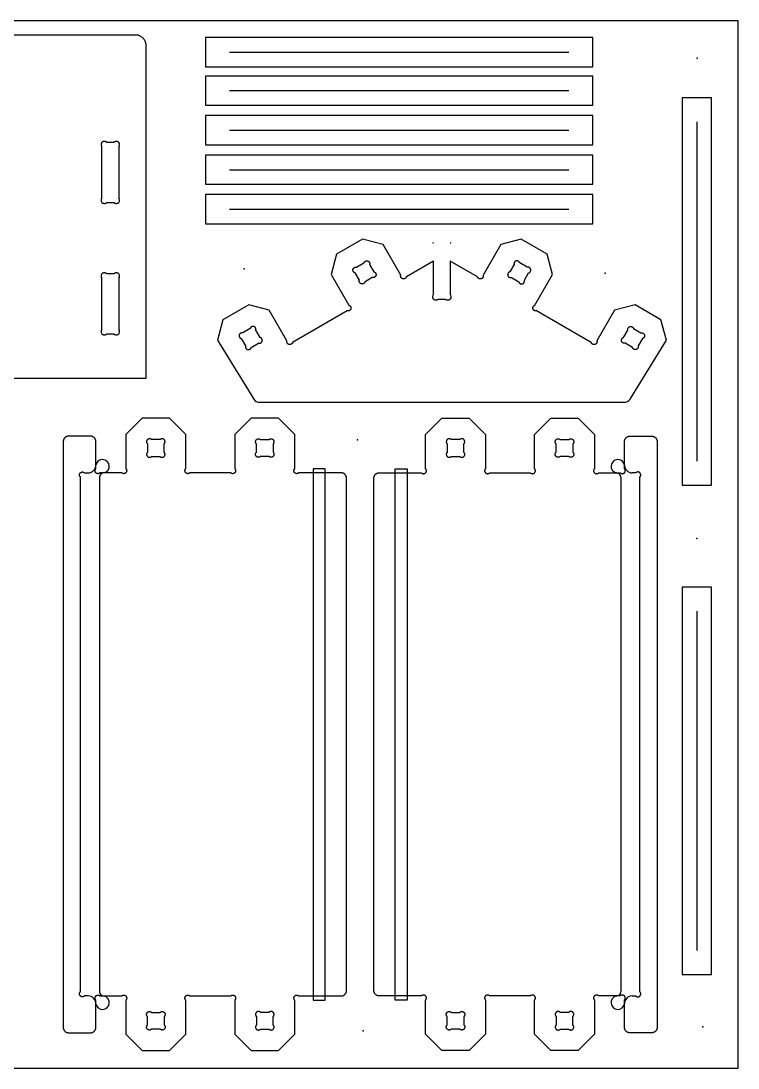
# Model space of a CAD drawing. Header units: millimetres. Extents: x 0 to 2500, y 0 to 1220.
# Drawn here: x 1664 to 2500, y 0 to 1220 of the extents above; entities that cross this region are included whole.
import ezdxf

# ---------------------------------------------------------------- set-up
doc = ezdxf.new("R2010")
doc.units = ezdxf.units.MM
doc.header["$MEASUREMENT"] = 0
for name, color, linetype, true_color in [('Board Fixings', 6, 'Continuous', 0xff00ff), ('Pockets 10mm', 5, 'Continuous', 0x0000ff), ('Pockets 5mm', 4, 'Continuous', 0x00ffff), ('Profile - inside', 30, 'Continuous', 0xff7f00), ('Profile - outside', 18, 'Continuous', 0x000000), ('Stock Perimeter', 1, 'Continuous', 0xff0007)]:
    doc.layers.add(name, color=color, linetype=linetype, true_color=true_color)

msp = doc.modelspace()

# ---------------------------------------------------------------- linework, layer by layer
at = {"layer": 'Board Fixings'}
for p in [(2452.3, 1176.5), (1924.5, 931.3), (2345.2, 926.3), (2056.4, 732.1), (2452, 617.1), (2063.1, 43.2), (2459, 47.9)]:
    msp.add_point(p, dxfattribs=at)
at = {"layer": 'Pockets 10mm'}
for p, q in [((1733.4, 88.8), (1733.4, 688.7)), ((1738.3, 693.5), (1742.5, 693.5)), ((1755.7, 688.5), (1755.7, 89)), ((2363.3, 688.5), (2363.3, 89)), ((2380.8, 693.5), (2376.6, 693.5)), ((2385.6, 88.8), (2385.6, 688.7)), ((1742.5, 84), (1738.3, 84)), ((2376.6, 84), (2380.8, 84))]:
    msp.add_line(p, q, dxfattribs=at)
for points in [[(2018.6, 698.3), (2004.8, 698.3), (2004.8, 79.2), (2018.6, 79.2), (2018.6, 698.3)], [(2100.5, 698.3), (2114.3, 698.3), (2114.3, 79.2), (2100.5, 79.2), (2100.5, 698.3)]]:
    msp.add_lwpolyline(points, dxfattribs=at)
for centre, radius, start, end in [((1759.3, 701.2), 7.86, 280.7441, 170.7673), ((2359.8, 701.2), 7.86, 9.2327, 259.2559), ((1742.5, 702.5), 9, 270.0677, 360), ((2376.6, 702.5), 9, 180, 269.9323), ((1760.7, 688.5), 5, 90, 180), ((2358.3, 688.5), 5, 0, 90), ((1760.7, 89), 5, 180, 270), ((2358.3, 89), 5, 270, 0), ((1742.5, 75), 9, 360, 89.9323), ((1759.3, 76.2), 7.86, 189.2326, 79.2558), ((2359.8, 76.2), 7.86, 100.7442, 350.7674), ((2376.6, 75), 9, 90.0677, 180)]:
    msp.add_arc(centre, radius, start, end, dxfattribs=at)
for points, weights, knots in [([(1733.4, 688.7), (1732.4, 689.7), (1732.4, 691.1), (1732.4, 694.5), (1735.9, 694.5), (1737.3, 694.5), (1738.3, 693.5)], [0.853553390593, 0.853553446071, 1, 0.707106781187, 1, 0.853553390593, 0.853553390593], [1917.8059293, 1917.8059293, 1917.8059293, 1917.9119581, 1917.9119581, 1918.1240156, 1918.1240156, 1918.2300443, 1918.2300443, 1918.2300443]), ([(2385.6, 688.7), (2386.6, 689.7), (2386.6, 691.1), (2386.6, 694.5), (2383.2, 694.5), (2381.8, 694.5), (2380.8, 693.5)], [0.853553390593, 0.853553446071, 1, 0.707106781187, 1, 0.853553390593, 0.853553390593], [1917.8059293, 1917.8059293, 1917.8059293, 1917.9119581, 1917.9119581, 1918.1240156, 1918.1240156, 1918.2300443, 1918.2300443, 1918.2300443]), ([(1738.3, 84), (1737.3, 83), (1735.9, 83), (1732.4, 83), (1732.4, 86.4), (1732.4, 87.8), (1733.4, 88.8)], [0.853553390593, 0.853553390593, 1, 0.707106781187, 1, 0.853553446071, 0.853553390593], [1317.5507014, 1317.5507014, 1317.5507014, 1317.6567302, 1317.6567302, 1317.8687877, 1317.8687877, 1317.9748164, 1317.9748164, 1317.9748164]), ([(2380.8, 84), (2381.8, 83), (2383.2, 83), (2386.6, 83), (2386.6, 86.4), (2386.6, 87.8), (2385.6, 88.8)], [0.853553390593, 0.853553390593, 1, 0.707106781187, 1, 0.853553446071, 0.853553390593], [1317.5507014, 1317.5507014, 1317.5507014, 1317.6567302, 1317.6567302, 1317.8687877, 1317.8687877, 1317.9748164, 1317.9748164, 1317.9748164])]:
    msp.add_rational_spline(points, weights, degree=2, knots=knots, dxfattribs=at)
at = {"layer": 'Pockets 5mm'}
for p, q in [((1907.3, 1183.7), (2302.7, 1183.7)), ((2302.7, 1138.7), (1907.3, 1138.7)), ((2452, 1102.4), (2452, 707)), ((1907.3, 1092.7), (2302.7, 1092.7)), ((1907.3, 1046.7), (2302.7, 1046.7)), ((1907.3, 1000.7), (2302.7, 1000.7)), ((2452, 532.4), (2452, 137))]:
    msp.add_line(p, q, dxfattribs=at)
at = {"layer": 'Profile - inside'}
for p, q in [((1764, 1078.8), (1772.7, 1078.8)), ((1758.6, 1013.6), (1758.6, 1073.4)), ((1778.1, 1073.4), (1778.2, 1013.6)), ((1772.7, 1008.1), (1764, 1008.1)), ((2055.4, 933.1), (2064, 938)), ((2070.6, 936.2), (2075.5, 927.7)), ((2238.9, 936.2), (2234, 927.7)), ((2254.1, 933.1), (2245.5, 938)), ((1758.6, 860.5), (1758.6, 920.3)), ((1764.1, 925.7), (1772.7, 925.7)), ((1778.2, 920.3), (1778.2, 860.5)), ((2058.6, 917.9), (2053.6, 926.4)), ((2073.7, 921), (2065.2, 916.1)), ((2235.8, 921), (2244.3, 916.1)), ((2250.9, 917.9), (2255.9, 926.4)), ((1772.7, 855), (1764.1, 855)), ((1931.3, 861.5), (1922.8, 856.6)), ((1942.9, 851.2), (1937.9, 859.7)), ((2366.6, 851.2), (2371.6, 859.7)), ((2378.2, 861.5), (2386.7, 856.6)), ((1921, 849.9), (1925.9, 841.4)), ((1932.6, 839.6), (1941.1, 844.6)), ((2377, 839.6), (2368.4, 844.6)), ((2388.5, 849.9), (2383.6, 841.4)), ((1826.3, 732.2), (1816.4, 732.2)), ((1943.4, 732.2), (1953.3, 732.2)), ((2175.6, 732.2), (2165.8, 732.2)), ((2292.8, 732.2), (2302.6, 732.2)), ((1811.6, 727.3), (1811.6, 717.5)), ((1831.1, 717.5), (1831.1, 727.3)), ((1938.6, 717.5), (1938.6, 727.3)), ((1958.1, 727.3), (1958.1, 717.5)), ((2160.9, 727.3), (2160.9, 717.5)), ((2180.5, 717.5), (2180.5, 727.3)), ((2287.9, 717.5), (2287.9, 727.3)), ((2307.5, 727.3), (2307.5, 717.5)), ((1816.4, 712.6), (1826.3, 712.6)), ((1953.3, 712.6), (1943.4, 712.6)), ((2165.8, 712.6), (2175.6, 712.6)), ((2302.6, 712.6), (2292.8, 712.6)), ((1816.5, 64.9), (1826.3, 64.9)), ((1953.3, 64.9), (1943.5, 64.9)), ((2165.8, 64.9), (2175.6, 64.9)), ((2302.6, 64.9), (2292.8, 64.9)), ((1811.6, 50.2), (1811.6, 60)), ((1831.2, 60), (1831.2, 50.2)), ((1938.6, 60), (1938.6, 50.2)), ((1958.2, 50.2), (1958.2, 60)), ((2160.9, 50.2), (2160.9, 60)), ((2180.5, 60), (2180.5, 50.2)), ((2287.9, 60), (2287.9, 50.2)), ((2307.5, 50.2), (2307.5, 60)), ((1826.3, 45.3), (1816.5, 45.3)), ((1943.5, 45.3), (1953.3, 45.3)), ((2175.6, 45.3), (2165.8, 45.3)), ((2292.8, 45.3), (2302.6, 45.3))]:
    msp.add_line(p, q, dxfattribs=at)
for centre, start, end in [((1761.4, 1076), 120.0116, 210.0116), ((1775.3, 1076), 330.0116, 60.0116), ((1761.4, 1011), 149.9884, 239.9884), ((1775.3, 1011), 299.9884, 29.9884), ((1761.5, 922.9), 120.0116, 210.0116), ((1775.3, 922.9), 330.0116, 60.0116), ((1761.5, 857.9), 149.9884, 239.9884), ((1775.3, 857.9), 299.9884, 29.9884)]:
    msp.add_arc(centre, 3.93, start, end, dxfattribs=at)
for points, weights in [([(1758.6, 1073.4), (1758.3, 1073.6), (1758, 1074)], [0.914835758084, 0.948287721352, 0.999999975342]), ([(1759.5, 1079.4), (1762.1, 1080.9), (1764, 1078.8)], [1, 0.758828577341, 0.914823434892]), ([(1772.7, 1078.8), (1774.6, 1080.9), (1777.3, 1079.4)], [0.914643184187, 0.758968052852, 0.999999884996]), ([(1778.7, 1074), (1778.4, 1073.6), (1778.1, 1073.4)], [0.999999975342, 0.948287721352, 0.914835758084]), ([(1758, 1012.9), (1758.3, 1013.4), (1758.6, 1013.6)], [0.999999975342, 0.948287721352, 0.914835758084]), ([(1778.2, 1013.6), (1778.4, 1013.4), (1778.7, 1012.9)], [0.91530396987, 0.948648929086, 0.999999975342]), ([(1764, 1008.1), (1762.1, 1006.1), (1759.5, 1007.6)], [0.914823434892, 0.758828577341, 1]), ([(1777.3, 1007.6), (1774.6, 1006.1), (1772.7, 1008.1)], [0.999999884996, 0.758968052851, 0.914643184188]), ([(2145, 960.9), (2144.7, 961.1), (2144.4, 961.5)], [0.914835758084, 0.948287721352, 0.999999975342]), ([(2165.1, 961.5), (2164.8, 961.1), (2164.5, 960.9)], [0.999999975342, 0.948287721352, 0.914835758084]), ([(1758.6, 920.3), (1758.3, 920.5), (1758.1, 920.9)], [0.914835758084, 0.948287721352, 0.999999975342]), ([(1759.5, 926.3), (1762.1, 927.8), (1764.1, 925.7)], [1, 0.758828577341, 0.914823434892]), ([(1772.7, 925.7), (1774.7, 927.8), (1777.3, 926.3)], [0.914643184187, 0.758968052852, 0.999999884996]), ([(1778.7, 920.9), (1778.5, 920.5), (1778.2, 920.3)], [0.999999975342, 0.948287721352, 0.914835758084]), ([(1758.1, 859.8), (1758.3, 860.3), (1758.6, 860.5)], [0.999999975342, 0.948287721352, 0.914835758084]), ([(1764.1, 855), (1762.1, 853), (1759.5, 854.5)], [0.914823434892, 0.758828577341, 1]), ([(1777.3, 854.5), (1774.7, 853), (1772.7, 855)], [0.999999884996, 0.758968052851, 0.914643184188]), ([(1778.2, 860.5), (1778.5, 860.3), (1778.7, 859.8)], [0.91530396987, 0.948648929086, 0.999999975342])]:
    msp.add_rational_spline(points, weights, degree=2, dxfattribs=at)
for points, weights, knots in [([(2064, 938), (2064.3, 939.4), (2065.6, 940.1), (2068.5, 941.8), (2070.2, 938.8), (2071, 937.6), (2070.6, 936.2)], [0.853553390595, 0.853553926963, 1, 0.707106781187, 1, 0.85355347005, 0.853553390593], [1.3913589, 1.3913589, 1.3913589, 1.4973874, 1.4973874, 1.7094451, 1.7094451, 1.8154739, 1.8154739, 1.8154739]), ([(2245.5, 938), (2245.2, 939.4), (2243.9, 940.1), (2241, 941.8), (2239.3, 938.8), (2238.6, 937.6), (2238.9, 936.2)], [0.853553390595, 0.853553926963, 1, 0.707106781187, 1, 0.85355347005, 0.853553390593], [1.3913589, 1.3913589, 1.3913589, 1.4973874, 1.4973874, 1.7094451, 1.7094451, 1.8154739, 1.8154739, 1.8154739]), ([(2053.6, 926.4), (2052.3, 926.8), (2051.6, 928), (2049.8, 931), (2052.8, 932.7), (2054, 933.4), (2055.4, 933.1)], [0.853553390593, 0.853553425509, 1, 0.707106781187, 1, 0.853553926963, 0.853553390595], [3.8281917, 3.8281917, 3.8281917, 3.9342205, 3.9342205, 4.1462782, 4.1462782, 4.2523067, 4.2523067, 4.2523067]), ([(2075.5, 927.7), (2076.9, 927.3), (2077.6, 926.1), (2079.3, 923.1), (2076.3, 921.4), (2075.1, 920.7), (2073.7, 921)], [0.853553390594, 0.8535535956, 1, 0.707106781187, 1, 0.853553926963, 0.853553390595], [2.2036365, 2.2036365, 2.2036365, 2.3096652, 2.3096652, 2.521723, 2.521723, 2.6277515, 2.6277515, 2.6277515]), ([(2234, 927.7), (2232.6, 927.3), (2231.9, 926.1), (2230.2, 923.1), (2233.2, 921.4), (2234.4, 920.7), (2235.8, 921)], [0.853553390594, 0.8535535956, 1, 0.707106781187, 1, 0.853553926963, 0.853553390595], [2.2036365, 2.2036365, 2.2036365, 2.3096652, 2.3096652, 2.521723, 2.521723, 2.6277515, 2.6277515, 2.6277515]), ([(2255.9, 926.4), (2257.2, 926.8), (2258, 928), (2259.7, 931), (2256.7, 932.7), (2255.5, 933.4), (2254.1, 933.1)], [0.853553390593, 0.853553425509, 1, 0.707106781187, 1, 0.853553926963, 0.853553390595], [3.8281917, 3.8281917, 3.8281917, 3.9342205, 3.9342205, 4.1462782, 4.1462782, 4.2523067, 4.2523067, 4.2523067]), ([(2065.2, 916.1), (2064.8, 914.7), (2063.6, 914), (2060.6, 912.3), (2058.9, 915.3), (2058.2, 916.5), (2058.6, 917.9)], [0.853553390595, 0.853553926963, 1, 0.707106781187, 1, 0.853553425509, 0.853553390593], [3.0159141, 3.0159141, 3.0159141, 3.1219426, 3.1219426, 3.3340003, 3.3340003, 3.4400291, 3.4400291, 3.4400291]), ([(2244.3, 916.1), (2244.7, 914.7), (2245.9, 914), (2248.9, 912.3), (2250.6, 915.3), (2251.3, 916.5), (2250.9, 917.9)], [0.853553390595, 0.853553926963, 1, 0.707106781187, 1, 0.853553425509, 0.853553390593], [3.0159141, 3.0159141, 3.0159141, 3.1219426, 3.1219426, 3.3340003, 3.3340003, 3.4400291, 3.4400291, 3.4400291]), ([(1922.8, 856.6), (1921.4, 856.9), (1920.2, 856.2), (1917.2, 854.5), (1918.9, 851.5), (1919.6, 850.3), (1921, 849.9)], [0.853553390595, 0.853553926963, 1, 0.707106781187, 1, 0.85355347005, 0.853553390593], [1.3913589, 1.3913589, 1.3913589, 1.4973874, 1.4973874, 1.7094451, 1.7094451, 1.8154739, 1.8154739, 1.8154739]), ([(1937.9, 859.7), (1938.3, 861.1), (1937.6, 862.3), (1935.9, 865.3), (1932.9, 863.6), (1931.7, 862.9), (1931.3, 861.5)], [0.853553390593, 0.853553425509, 1, 0.707106781187, 1, 0.853553926963, 0.853553390595], [3.8281917, 3.8281917, 3.8281917, 3.9342205, 3.9342205, 4.1462782, 4.1462782, 4.2523067, 4.2523067, 4.2523067]), ([(2371.6, 859.7), (2371.2, 861.1), (2371.9, 862.3), (2373.6, 865.3), (2376.6, 863.6), (2377.8, 862.9), (2378.2, 861.5)], [0.853553390593, 0.853553425509, 1, 0.707106781187, 1, 0.853553926963, 0.853553390595], [3.8281917, 3.8281917, 3.8281917, 3.9342205, 3.9342205, 4.1462782, 4.1462782, 4.2523067, 4.2523067, 4.2523067]), ([(2386.7, 856.6), (2388.1, 856.9), (2389.3, 856.2), (2392.3, 854.5), (2390.6, 851.5), (2389.9, 850.3), (2388.5, 849.9)], [0.853553390595, 0.853553926963, 1, 0.707106781187, 1, 0.85355347005, 0.853553390593], [1.3913589, 1.3913589, 1.3913589, 1.4973874, 1.4973874, 1.7094451, 1.7094451, 1.8154739, 1.8154739, 1.8154739]), ([(1941.1, 844.6), (1942.5, 844.2), (1943.7, 844.9), (1946.7, 846.6), (1944.9, 849.6), (1944.2, 850.8), (1942.9, 851.2)], [0.853553390595, 0.853553926963, 1, 0.707106781187, 1, 0.853553425509, 0.853553390593], [3.0159141, 3.0159141, 3.0159141, 3.1219426, 3.1219426, 3.3340003, 3.3340003, 3.4400291, 3.4400291, 3.4400291]), ([(2368.4, 844.6), (2367, 844.2), (2365.8, 844.9), (2362.8, 846.6), (2364.6, 849.6), (2365.3, 850.8), (2366.6, 851.2)], [0.853553390595, 0.853553926963, 1, 0.707106781187, 1, 0.853553425509, 0.853553390593], [3.0159141, 3.0159141, 3.0159141, 3.1219426, 3.1219426, 3.3340003, 3.3340003, 3.4400291, 3.4400291, 3.4400291]), ([(1925.9, 841.4), (1925.6, 840), (1926.3, 838.8), (1928, 835.8), (1931, 837.5), (1932.2, 838.3), (1932.6, 839.6)], [0.853553390594, 0.8535535956, 1, 0.707106781187, 1, 0.853553926963, 0.853553390595], [2.2036365, 2.2036365, 2.2036365, 2.3096652, 2.3096652, 2.521723, 2.521723, 2.6277515, 2.6277515, 2.6277515]), ([(2383.6, 841.4), (2383.9, 840), (2383.2, 838.8), (2381.5, 835.8), (2378.6, 837.5), (2377.3, 838.3), (2377, 839.6)], [0.853553390594, 0.8535535956, 1, 0.707106781187, 1, 0.853553926963, 0.853553390595], [2.2036365, 2.2036365, 2.2036365, 2.3096652, 2.3096652, 2.521723, 2.521723, 2.6277515, 2.6277515, 2.6277515]), ([(1816.4, 732.2), (1815.4, 733.2), (1814, 733.2), (1810.6, 733.2), (1810.6, 729.7), (1810.6, 728.3), (1811.6, 727.3)], [0.853553390595, 0.853553926963, 1, 0.707106781187, 1, 0.85355347005, 0.853553390593], [1.3913589, 1.3913589, 1.3913589, 1.4973874, 1.4973874, 1.7094451, 1.7094451, 1.8154739, 1.8154739, 1.8154739]), ([(1831.1, 727.3), (1832.1, 728.3), (1832.1, 729.7), (1832.1, 733.2), (1828.7, 733.2), (1827.3, 733.2), (1826.3, 732.2)], [0.853553390593, 0.853553425509, 1, 0.707106781187, 1, 0.853553926963, 0.853553390595], [3.8281917, 3.8281917, 3.8281917, 3.9342205, 3.9342205, 4.1462782, 4.1462782, 4.2523067, 4.2523067, 4.2523067]), ([(1938.6, 727.3), (1937.6, 728.3), (1937.6, 729.7), (1937.6, 733.2), (1941, 733.2), (1942.4, 733.2), (1943.4, 732.2)], [0.853553390593, 0.853553425509, 1, 0.707106781187, 1, 0.853553926963, 0.853553390595], [3.8281917, 3.8281917, 3.8281917, 3.9342205, 3.9342205, 4.1462782, 4.1462782, 4.2523067, 4.2523067, 4.2523067]), ([(1953.3, 732.2), (1954.3, 733.2), (1955.7, 733.2), (1959.1, 733.2), (1959.1, 729.7), (1959.1, 728.3), (1958.1, 727.3)], [0.853553390595, 0.853553926963, 1, 0.707106781187, 1, 0.85355347005, 0.853553390593], [1.3913589, 1.3913589, 1.3913589, 1.4973874, 1.4973874, 1.7094451, 1.7094451, 1.8154739, 1.8154739, 1.8154739]), ([(2165.8, 732.2), (2164.8, 733.2), (2163.4, 733.2), (2159.9, 733.2), (2159.9, 729.7), (2159.9, 728.3), (2160.9, 727.3)], [0.853553390595, 0.853553926963, 1, 0.707106781187, 1, 0.85355347005, 0.853553390593], [1.3913589, 1.3913589, 1.3913589, 1.4973874, 1.4973874, 1.7094451, 1.7094451, 1.8154739, 1.8154739, 1.8154739]), ([(2180.5, 727.3), (2181.5, 728.3), (2181.5, 729.7), (2181.5, 733.2), (2178.1, 733.2), (2176.7, 733.2), (2175.6, 732.2)], [0.853553390593, 0.853553425509, 1, 0.707106781187, 1, 0.853553926963, 0.853553390595], [3.8281917, 3.8281917, 3.8281917, 3.9342205, 3.9342205, 4.1462782, 4.1462782, 4.2523067, 4.2523067, 4.2523067]), ([(2287.9, 727.3), (2286.9, 728.3), (2286.9, 729.7), (2286.9, 733.2), (2290.4, 733.2), (2291.8, 733.2), (2292.8, 732.2)], [0.853553390593, 0.853553425509, 1, 0.707106781187, 1, 0.853553926963, 0.853553390595], [3.8281917, 3.8281917, 3.8281917, 3.9342205, 3.9342205, 4.1462782, 4.1462782, 4.2523067, 4.2523067, 4.2523067]), ([(2302.6, 732.2), (2303.7, 733.2), (2305.1, 733.2), (2308.5, 733.2), (2308.5, 729.7), (2308.5, 728.3), (2307.5, 727.3)], [0.853553390595, 0.853553926963, 1, 0.707106781187, 1, 0.85355347005, 0.853553390593], [1.3913589, 1.3913589, 1.3913589, 1.4973874, 1.4973874, 1.7094451, 1.7094451, 1.8154739, 1.8154739, 1.8154739]), ([(1811.6, 717.5), (1810.6, 716.4), (1810.6, 715), (1810.6, 711.6), (1814, 711.6), (1815.4, 711.6), (1816.4, 712.6)], [0.853553390594, 0.8535535956, 1, 0.707106781187, 1, 0.853553926963, 0.853553390595], [2.2036365, 2.2036365, 2.2036365, 2.3096652, 2.3096652, 2.521723, 2.521723, 2.6277515, 2.6277515, 2.6277515]), ([(1826.3, 712.6), (1827.3, 711.6), (1828.7, 711.6), (1832.1, 711.6), (1832.1, 715), (1832.1, 716.4), (1831.1, 717.5)], [0.853553390595, 0.853553926963, 1, 0.707106781187, 1, 0.853553425509, 0.853553390593], [3.0159141, 3.0159141, 3.0159141, 3.1219426, 3.1219426, 3.3340003, 3.3340003, 3.4400291, 3.4400291, 3.4400291]), ([(1943.4, 712.6), (1942.4, 711.6), (1941, 711.6), (1937.6, 711.6), (1937.6, 715), (1937.6, 716.4), (1938.6, 717.5)], [0.853553390595, 0.853553926963, 1, 0.707106781187, 1, 0.853553425509, 0.853553390593], [3.0159141, 3.0159141, 3.0159141, 3.1219426, 3.1219426, 3.3340003, 3.3340003, 3.4400291, 3.4400291, 3.4400291]), ([(1958.1, 717.5), (1959.1, 716.4), (1959.1, 715), (1959.1, 711.6), (1955.7, 711.6), (1954.3, 711.6), (1953.3, 712.6)], [0.853553390594, 0.8535535956, 1, 0.707106781187, 1, 0.853553926963, 0.853553390595], [2.2036365, 2.2036365, 2.2036365, 2.3096652, 2.3096652, 2.521723, 2.521723, 2.6277515, 2.6277515, 2.6277515]), ([(2160.9, 717.5), (2159.9, 716.4), (2159.9, 715), (2159.9, 711.6), (2163.4, 711.6), (2164.8, 711.6), (2165.8, 712.6)], [0.853553390594, 0.8535535956, 1, 0.707106781187, 1, 0.853553926963, 0.853553390595], [2.2036365, 2.2036365, 2.2036365, 2.3096652, 2.3096652, 2.521723, 2.521723, 2.6277515, 2.6277515, 2.6277515]), ([(2175.6, 712.6), (2176.7, 711.6), (2178.1, 711.6), (2181.5, 711.6), (2181.5, 715), (2181.5, 716.4), (2180.5, 717.5)], [0.853553390595, 0.853553926963, 1, 0.707106781187, 1, 0.853553425509, 0.853553390593], [3.0159141, 3.0159141, 3.0159141, 3.1219426, 3.1219426, 3.3340003, 3.3340003, 3.4400291, 3.4400291, 3.4400291]), ([(2292.8, 712.6), (2291.8, 711.6), (2290.4, 711.6), (2286.9, 711.6), (2286.9, 715), (2286.9, 716.4), (2287.9, 717.5)], [0.853553390595, 0.853553926963, 1, 0.707106781187, 1, 0.853553425509, 0.853553390593], [3.0159141, 3.0159141, 3.0159141, 3.1219426, 3.1219426, 3.3340003, 3.3340003, 3.4400291, 3.4400291, 3.4400291]), ([(2307.5, 717.5), (2308.5, 716.4), (2308.5, 715), (2308.5, 711.6), (2305.1, 711.6), (2303.7, 711.6), (2302.6, 712.6)], [0.853553390594, 0.8535535956, 1, 0.707106781187, 1, 0.853553926963, 0.853553390595], [2.2036365, 2.2036365, 2.2036365, 2.3096652, 2.3096652, 2.521723, 2.521723, 2.6277515, 2.6277515, 2.6277515]), ([(1811.6, 60), (1810.6, 61), (1810.6, 62.5), (1810.6, 65.9), (1814, 65.9), (1815.5, 65.9), (1816.5, 64.9)], [0.853553390594, 0.8535535956, 1, 0.707106781187, 1, 0.853553926963, 0.853553390595], [2.2036365, 2.2036365, 2.2036365, 2.3096652, 2.3096652, 2.521723, 2.521723, 2.6277515, 2.6277515, 2.6277515]), ([(1826.3, 64.9), (1827.3, 65.9), (1828.7, 65.9), (1832.2, 65.9), (1832.2, 62.5), (1832.2, 61), (1831.2, 60)], [0.853553390595, 0.853553926963, 1, 0.707106781187, 1, 0.853553425509, 0.853553390593], [3.0159141, 3.0159141, 3.0159141, 3.1219426, 3.1219426, 3.3340003, 3.3340003, 3.4400291, 3.4400291, 3.4400291]), ([(1943.5, 64.9), (1942.5, 65.9), (1941, 65.9), (1937.6, 65.9), (1937.6, 62.5), (1937.6, 61), (1938.6, 60)], [0.853553390595, 0.853553926963, 1, 0.707106781187, 1, 0.853553425509, 0.853553390593], [3.0159141, 3.0159141, 3.0159141, 3.1219426, 3.1219426, 3.3340003, 3.3340003, 3.4400291, 3.4400291, 3.4400291]), ([(1958.2, 60), (1959.2, 61), (1959.2, 62.5), (1959.2, 65.9), (1955.7, 65.9), (1954.3, 65.9), (1953.3, 64.9)], [0.853553390594, 0.8535535956, 1, 0.707106781187, 1, 0.853553926963, 0.853553390595], [2.2036365, 2.2036365, 2.2036365, 2.3096652, 2.3096652, 2.521723, 2.521723, 2.6277515, 2.6277515, 2.6277515]), ([(2160.9, 60), (2159.9, 61), (2159.9, 62.5), (2159.9, 65.9), (2163.3, 65.9), (2164.8, 65.9), (2165.8, 64.9)], [0.853553390594, 0.8535535956, 1, 0.707106781187, 1, 0.853553926963, 0.853553390595], [2.2036365, 2.2036365, 2.2036365, 2.3096652, 2.3096652, 2.521723, 2.521723, 2.6277515, 2.6277515, 2.6277515]), ([(2175.6, 64.9), (2176.6, 65.9), (2178, 65.9), (2181.5, 65.9), (2181.5, 62.5), (2181.5, 61), (2180.5, 60)], [0.853553390595, 0.853553926963, 1, 0.707106781187, 1, 0.853553425509, 0.853553390593], [3.0159141, 3.0159141, 3.0159141, 3.1219426, 3.1219426, 3.3340003, 3.3340003, 3.4400291, 3.4400291, 3.4400291]), ([(2292.8, 64.9), (2291.8, 65.9), (2290.3, 65.9), (2286.9, 65.9), (2286.9, 62.5), (2286.9, 61), (2287.9, 60)], [0.853553390595, 0.853553926963, 1, 0.707106781187, 1, 0.853553425509, 0.853553390593], [3.0159141, 3.0159141, 3.0159141, 3.1219426, 3.1219426, 3.3340003, 3.3340003, 3.4400291, 3.4400291, 3.4400291]), ([(2307.5, 60), (2308.5, 61), (2308.5, 62.5), (2308.5, 65.9), (2305, 65.9), (2303.6, 65.9), (2302.6, 64.9)], [0.853553390594, 0.8535535956, 1, 0.707106781187, 1, 0.853553926963, 0.853553390595], [2.2036365, 2.2036365, 2.2036365, 2.3096652, 2.3096652, 2.521723, 2.521723, 2.6277515, 2.6277515, 2.6277515]), ([(1816.5, 45.3), (1815.5, 44.3), (1814, 44.3), (1810.6, 44.3), (1810.6, 47.7), (1810.6, 49.2), (1811.6, 50.2)], [0.853553390595, 0.853553926963, 1, 0.707106781187, 1, 0.85355347005, 0.853553390593], [1.3913589, 1.3913589, 1.3913589, 1.4973874, 1.4973874, 1.7094451, 1.7094451, 1.8154739, 1.8154739, 1.8154739]), ([(1831.2, 50.2), (1832.2, 49.2), (1832.2, 47.7), (1832.2, 44.3), (1828.7, 44.3), (1827.3, 44.3), (1826.3, 45.3)], [0.853553390593, 0.853553425509, 1, 0.707106781187, 1, 0.853553926963, 0.853553390595], [3.8281917, 3.8281917, 3.8281917, 3.9342205, 3.9342205, 4.1462782, 4.1462782, 4.2523067, 4.2523067, 4.2523067]), ([(1938.6, 50.2), (1937.6, 49.2), (1937.6, 47.8), (1937.6, 44.3), (1941, 44.3), (1942.5, 44.3), (1943.5, 45.3)], [0.853553390593, 0.853553425509, 1, 0.707106781187, 1, 0.853553926963, 0.853553390595], [3.8281917, 3.8281917, 3.8281917, 3.9342205, 3.9342205, 4.1462782, 4.1462782, 4.2523067, 4.2523067, 4.2523067]), ([(1953.3, 45.3), (1954.3, 44.3), (1955.7, 44.3), (1959.2, 44.3), (1959.2, 47.8), (1959.2, 49.2), (1958.2, 50.2)], [0.853553390595, 0.853553926963, 1, 0.707106781187, 1, 0.85355347005, 0.853553390593], [1.3913589, 1.3913589, 1.3913589, 1.4973874, 1.4973874, 1.7094451, 1.7094451, 1.8154739, 1.8154739, 1.8154739]), ([(2165.8, 45.3), (2164.8, 44.3), (2163.3, 44.3), (2159.9, 44.3), (2159.9, 47.8), (2159.9, 49.2), (2160.9, 50.2)], [0.853553390595, 0.853553926963, 1, 0.707106781187, 1, 0.85355347005, 0.853553390593], [1.3913589, 1.3913589, 1.3913589, 1.4973874, 1.4973874, 1.7094451, 1.7094451, 1.8154739, 1.8154739, 1.8154739]), ([(2180.5, 50.2), (2181.5, 49.2), (2181.5, 47.8), (2181.5, 44.3), (2178, 44.3), (2176.6, 44.3), (2175.6, 45.3)], [0.853553390593, 0.853553425509, 1, 0.707106781187, 1, 0.853553926963, 0.853553390595], [3.8281917, 3.8281917, 3.8281917, 3.9342205, 3.9342205, 4.1462782, 4.1462782, 4.2523067, 4.2523067, 4.2523067]), ([(2287.9, 50.2), (2286.9, 49.2), (2286.9, 47.7), (2286.9, 44.3), (2290.3, 44.3), (2291.8, 44.3), (2292.8, 45.3)], [0.853553390593, 0.853553425509, 1, 0.707106781187, 1, 0.853553926963, 0.853553390595], [3.8281917, 3.8281917, 3.8281917, 3.9342205, 3.9342205, 4.1462782, 4.1462782, 4.2523067, 4.2523067, 4.2523067]), ([(2302.6, 45.3), (2303.6, 44.3), (2305, 44.3), (2308.5, 44.3), (2308.5, 47.7), (2308.5, 49.2), (2307.5, 50.2)], [0.853553390595, 0.853553926963, 1, 0.707106781187, 1, 0.85355347005, 0.853553390593], [1.3913589, 1.3913589, 1.3913589, 1.4973874, 1.4973874, 1.7094451, 1.7094451, 1.8154739, 1.8154739, 1.8154739])]:
    msp.add_rational_spline(points, weights, degree=2, knots=knots, dxfattribs=at)
at = {"layer": 'Profile - outside'}
for p, q in [((1797.5, 1203.6, 0), (1073.6, 1203.6, 0)), ((1810, 813.7, 0), (1810.2, 1190.9, 0)), ((2062.4, 965.8), (2032.1, 948.3)), ((2086.2, 959.4), (2062.4, 965.8)), ((2247.3, 965.8), (2223.4, 959.4)), ((2277.5, 948.3), (2247.3, 965.8)), ((2106.8, 923.7), (2086.2, 959.4)), ((2223.4, 959.4), (2202.8, 923.7)), ((2032.1, 948.3), (2025.7, 924.5)), ((2145, 940.1), (2113.4, 921.9)), ((2145, 901.1), (2145, 940.1)), ((2196.2, 921.9), (2164.5, 940.2)), ((2164.5, 940.2), (2164.5, 901.1)), ((2283.9, 924.5), (2277.5, 948.3)), ((2025.7, 924.5), (2046.3, 888.8)), ((2263.3, 888.8), (2283.9, 924.5)), ((2159.1, 895.6), (2150.4, 895.6)), ((1929.7, 889.3), (1899.5, 871.9)), ((1953.6, 882.9), (1929.7, 889.3)), ((1974.2, 847.2), (1953.6, 882.9)), ((2044.5, 882.2), (1980.8, 845.5)), ((2328.8, 845.5), (2265.1, 882.2)), ((2356, 882.9), (2335.5, 847.2)), ((2379.9, 889.3), (2356, 882.9)), ((2410.1, 871.9), (2379.9, 889.3)), ((1899.5, 871.9), (1893.1, 848)), ((2416.5, 848), (2410.1, 871.9)), ((1893.1, 848), (1935.5, 779.5)), ((2374.1, 779.5), (2416.5, 848)), ((1810, 808.2, 0), (1810, 813.7, 0)), ((1810, 807.5, 0), (1810, 808.2, 0)), ((1810, 803.7, 0), (1810, 807.5, 0)), ((1060.9, 803.7, 0), (1810, 803.7, 0)), ((1942.3, 775.7), (2367.3, 775.7)), ((1805.5, 757.1), (1786.4, 738)), ((1837.2, 757.1), (1805.5, 757.1)), ((1856.3, 738), (1837.2, 757.1)), ((1932.5, 757.1), (1913.4, 738)), ((1964.2, 757.1), (1932.5, 757.1)), ((1983.3, 738), (1964.2, 757.1)), ((2135.8, 738), (2154.8, 757.1)), ((2154.8, 757.1), (2186.6, 757.1)), ((2186.6, 757.1), (2205.6, 738)), ((2262.8, 738), (2281.8, 757.1)), ((2281.8, 757.1), (2313.6, 757.1)), ((2313.6, 757.1), (2332.6, 738)), ((1745.2, 736.2), (1719.8, 736.2)), ((1786.4, 738), (1786.4, 698.4)), ((1856.3, 698.4), (1856.3, 738)), ((1913.4, 738), (1913.4, 698.4)), ((1983.3, 698.4), (1983.3, 738)), ((2135.8, 698.4), (2135.8, 738)), ((2205.6, 738), (2205.6, 698.4)), ((2262.8, 698.4), (2262.8, 738)), ((2332.6, 738), (2332.6, 698.4)), ((2373.9, 736.2), (2399.3, 736.2)), ((1713.4, 729.9), (1713.4, 693.6)), ((1751.5, 698.4), (1751.5, 729.9)), ((2367.6, 698.4), (2367.6, 729.9)), ((2405.7, 729.9), (2405.7, 693.6)), ((1713.4, 693.6), (1713.4, 84)), ((1781.6, 693.6), (1756.4, 693.6)), ((1865.8, 693.6), (1861.1, 693.6)), ((1903.9, 693.6), (1865.8, 693.6)), ((1908.6, 693.6), (1903.9, 693.6)), ((2003.8, 693.6), (1988.1, 693.6)), ((2019.6, 693.6), (2003.8, 693.6)), ((2037.3, 693.6), (2019.6, 693.6)), ((2043.6, 90.3), (2043.6, 687.2)), ((2075.5, 90.3), (2075.5, 687.2)), ((2081.8, 693.6), (2099.4, 693.6)), ((2099.4, 693.6), (2115.3, 693.6)), ((2115.3, 693.6), (2130.9, 693.6)), ((2210.5, 693.6), (2215.2, 693.6)), ((2215.2, 693.6), (2253.3, 693.6)), ((2253.3, 693.6), (2257.9, 693.6)), ((2337.5, 693.6), (2362.7, 693.6)), ((2405.7, 693.6), (2405.7, 84)), ((1713.4, 84), (1713.4, 47.4)), ((1751.5, 47.4), (1751.5, 79.1)), ((1756.4, 84), (1781.6, 84)), ((1786.4, 79.1), (1786.4, 39.5)), ((1856.3, 39.5), (1856.3, 79.1)), ((1861.1, 84), (1865.8, 84)), ((1865.8, 84), (1903.9, 84)), ((1903.9, 84), (1908.6, 84)), ((1913.4, 79.1), (1913.4, 39.5)), ((1983.3, 39.5), (1983.3, 79.1)), ((1988.1, 84), (2003.8, 84)), ((2003.8, 84), (2019.6, 84)), ((2019.6, 84), (2037.3, 84)), ((2099.4, 84), (2081.8, 84)), ((2115.3, 84), (2099.4, 84)), ((2130.9, 84), (2115.3, 84)), ((2135.8, 39.5), (2135.8, 79.1)), ((2205.6, 79.1), (2205.6, 39.5)), ((2215.2, 84), (2210.5, 84)), ((2253.3, 84), (2215.2, 84)), ((2257.9, 84), (2253.3, 84)), ((2262.8, 39.5), (2262.8, 79.1)), ((2332.6, 79.1), (2332.6, 39.5)), ((2362.7, 84), (2337.5, 84)), ((2367.6, 47.4), (2367.6, 79.1)), ((2405.7, 84), (2405.7, 47.4)), ((1719.8, 41.1), (1745.2, 41.1)), ((1786.4, 39.5), (1805.5, 20.5)), ((1837.2, 20.5), (1856.3, 39.5)), ((1913.4, 39.5), (1932.5, 20.5)), ((1964.2, 20.5), (1983.3, 39.5)), ((2154.8, 20.5), (2135.8, 39.5)), ((2205.6, 39.5), (2186.6, 20.5)), ((2281.8, 20.5), (2262.8, 39.5)), ((2332.6, 39.5), (2313.6, 20.5)), ((2399.3, 41.1), (2373.9, 41.1)), ((1805.5, 20.5), (1837.2, 20.5)), ((1932.5, 20.5), (1964.2, 20.5)), ((2186.6, 20.5), (2154.8, 20.5)), ((2313.6, 20.5), (2281.8, 20.5))]:
    msp.add_line(p, q, dxfattribs=at)
for points in [[(2330.6, 1200.7), (1879.4, 1200.7), (1879.4, 1166.7), (2330.6, 1166.7), (2330.6, 1200.7)], [(2330.6, 1155.7), (1879.4, 1155.7), (1879.4, 1121.7), (2330.6, 1121.7), (2330.6, 1155.7)], [(2469, 679.1), (2469, 1130.3), (2435, 1130.3), (2435, 679.1), (2469, 679.1)], [(2330.6, 1109.7), (1879.4, 1109.7), (1879.4, 1075.7), (2330.6, 1075.7), (2330.6, 1109.7)], [(2330.6, 1063.7), (1879.4, 1063.7), (1879.4, 1029.7), (2330.6, 1029.7), (2330.6, 1063.7)], [(2330.6, 1017.7), (1879.4, 1017.7), (1879.4, 983.7), (2330.6, 983.7), (2330.6, 1017.7)], [(2469, 109.1), (2469, 560.3), (2435, 560.3), (2435, 109.1), (2469, 109.1)]]:
    msp.add_lwpolyline(points, dxfattribs=at)
for centre, radius, start, end in [((2147.8, 898.5), 3.93, 149.9884, 239.9884), ((2161.7, 898.5), 3.93, 299.9884, 29.9884), ((1942.3, 783.7), 8, 211.7472, 270), ((2367.3, 783.7), 8, 270, 328.3339)]:
    msp.add_arc(centre, radius, start, end, dxfattribs=at)
at = {"layer": 'Profile - outside', "extrusion": (1.13148e-13, 9.66457e-07, -1)}
msp.add_rational_spline([(1810.2, 1190.9, 0), (1810.2, 1203.6, 0), (1797.5, 1203.6, 0)], [1, 0.707106851018, 0.999999860338], degree=2, dxfattribs=at)
at = {"layer": 'Profile - outside'}
for points, weights, knots in [([(2113.4, 921.9), (2112.7, 919.4), (2110.1, 919.4), (2106.7, 919.4), (2106.7, 922.8), (2106.7, 923.3), (2106.8, 923.7)], [0.91485422559, 0.759050896778, 1.00016785396, 0.707225471862, 1.00016785396, 0.948394701265, 0.914921798064], [1202.7261485, 1202.7261485, 1202.7261485, 1202.9006902, 1202.9006902, 1203.1127478, 1203.1127478, 1203.1502258, 1203.1502258, 1203.1502258]), ([(2202.8, 923.7), (2203, 923.3), (2203, 922.8), (2203, 919.4), (2199.5, 919.4), (2196.9, 919.4), (2196.2, 921.9)], [0.914921814025, 0.948394713609, 1.00016785396, 0.707225471862, 1.00016785396, 0.759050954265, 0.914854151297], [1977.4806133, 1977.4806133, 1977.4806133, 1977.5180913, 1977.5180913, 1977.7301489, 1977.7301489, 1977.9046906, 1977.9046906, 1977.9046906]), ([(2046.3, 888.8), (2048.8, 888.1), (2048.8, 885.5), (2048.8, 882.1), (2045.4, 882.1), (2045, 882.1), (2044.5, 882.2)], [0.91492151117, 0.75899884626, 1.00016785385, 0.707225471779, 1.00016785385, 0.948342523408, 0.914854347574], [1209.7119848, 1209.7119848, 1209.7119848, 1209.8865643, 1209.8865643, 1210.0986219, 1210.0986219, 1210.1361376, 1210.1361376, 1210.1361376]), ([(2265.1, 882.2), (2264.7, 882.1), (2264.2, 882.1), (2260.8, 882.1), (2260.8, 885.5), (2260.8, 888.1), (2263.3, 888.8)], [0.914854331605, 0.948342511052, 1.00016785385, 0.707225471779, 1.00016785385, 0.758998903759, 0.91492143682], [1970.4947015, 1970.4947015, 1970.4947015, 1970.5322172, 1970.5322172, 1970.7442749, 1970.7442749, 1970.9188543, 1970.9188543, 1970.9188543]), ([(1980.8, 845.5), (1980.1, 842.9), (1977.5, 842.9), (1974.1, 842.9), (1974.1, 846.3), (1974.1, 846.8), (1974.2, 847.2)], [0.914854225369, 0.759035895081, 1.0001576255, 0.707218239249, 1.0001576255, 0.9483632592, 0.914884329513], [1283.6957447, 1283.6957447, 1283.6957447, 1283.8702917, 1283.8702917, 1284.0823493, 1284.0823493, 1284.119843, 1284.119843, 1284.119843]), ([(2335.5, 847.2), (2335.6, 846.8), (2335.6, 846.3), (2335.6, 842.9), (2332.2, 842.9), (2329.5, 842.9), (2328.8, 845.5)], [0.914884313549, 0.948363246851, 1.0001576255, 0.707218239249, 1.0001576255, 0.759035895081, 0.914854225369], [1896.5109961, 1896.5109961, 1896.5109961, 1896.5484898, 1896.5484898, 1896.7605474, 1896.7605474, 1896.9350944, 1896.9350944, 1896.9350944]), ([(1756.4, 693.6), (1755.4, 692.5), (1753.9, 692.5), (1750.5, 692.5), (1750.5, 696), (1750.5, 697.4), (1751.5, 698.4)], [1, 1.00000004091, 1.17157287525, 0.828427124746, 1.17157287525, 1.000000065, 1], [211.22994, 211.22994, 211.22994, 211.3359687, 211.3359687, 211.5480263, 211.5480263, 211.6540551, 211.6540551, 211.6540551]), ([(1786.4, 698.4), (1787.4, 697.4), (1787.4, 696), (1787.4, 692.5), (1784, 692.5), (1782.6, 692.5), (1781.6, 693.6)], [1, 1.00000001682, 1.17157287525, 0.828427124746, 1.17157287525, 1, 1], [209.8126625, 209.8126625, 209.8126625, 209.9186912, 209.9186912, 210.1307488, 210.1307488, 210.2367776, 210.2367776, 210.2367776]), ([(1861.1, 693.6), (1860.1, 692.5), (1858.7, 692.5), (1855.3, 692.5), (1855.3, 696), (1855.3, 697.4), (1856.3, 698.4)], [1, 1.00000004091, 1.17157287525, 0.828427124746, 1.17157287525, 1.0000001059, 1], [202.899064, 202.899064, 202.899064, 203.0050928, 203.0050928, 203.2171503, 203.2171503, 203.3231791, 203.3231791, 203.3231791]), ([(1913.4, 698.4), (1914.4, 697.4), (1914.4, 696), (1914.4, 692.5), (1911, 692.5), (1909.6, 692.5), (1908.6, 693.6)], [1, 1.00000001682, 1.17157287525, 0.828427124746, 1.17157287525, 1.00000004091, 1], [200.6067863, 200.6067863, 200.6067863, 200.7128151, 200.7128151, 200.9248727, 200.9248727, 201.0309014, 201.0309014, 201.0309014]), ([(1988.1, 693.6), (1987.1, 692.5), (1985.7, 692.5), (1982.3, 692.5), (1982.3, 696), (1982.3, 697.4), (1983.3, 698.4)], [1, 1, 1.17157287525, 0.828427124746, 1.17157287525, 1.0000001059, 1], [193.6931876, 193.6931876, 193.6931876, 193.7992163, 193.7992163, 194.0112739, 194.0112739, 194.1173026, 194.1173026, 194.1173026]), ([(2130.9, 693.6), (2131.9, 692.5), (2133.4, 692.5), (2136.8, 692.5), (2136.8, 696), (2136.8, 697.4), (2135.8, 698.4)], [1, 1, 1.17157287525, 0.828427124746, 1.17157287525, 1.0000001059, 1], [193.6931876, 193.6931876, 193.6931876, 193.7992163, 193.7992163, 194.0112739, 194.0112739, 194.1173026, 194.1173026, 194.1173026]), ([(2205.6, 698.4), (2204.6, 697.4), (2204.6, 696), (2204.6, 692.5), (2208.1, 692.5), (2209.5, 692.5), (2210.5, 693.6)], [1, 1.00000001682, 1.17157287525, 0.828427124746, 1.17157287525, 1.00000004091, 1], [200.6067863, 200.6067863, 200.6067863, 200.7128151, 200.7128151, 200.9248727, 200.9248727, 201.0309014, 201.0309014, 201.0309014]), ([(2257.9, 693.6), (2258.9, 692.5), (2260.4, 692.5), (2263.8, 692.5), (2263.8, 696), (2263.8, 697.4), (2262.8, 698.4)], [1, 1.00000004091, 1.17157287525, 0.828427124746, 1.17157287525, 1.0000001059, 1], [202.899064, 202.899064, 202.899064, 203.0050928, 203.0050928, 203.2171503, 203.2171503, 203.3231791, 203.3231791, 203.3231791]), ([(2332.6, 698.4), (2331.6, 697.4), (2331.6, 696), (2331.6, 692.5), (2335.1, 692.5), (2336.5, 692.5), (2337.5, 693.6)], [1, 1.00000001682, 1.17157287525, 0.828427124746, 1.17157287525, 1, 1], [209.8126625, 209.8126625, 209.8126625, 209.9186912, 209.9186912, 210.1307488, 210.1307488, 210.2367776, 210.2367776, 210.2367776]), ([(2362.7, 693.6), (2363.7, 692.5), (2365.1, 692.5), (2368.6, 692.5), (2368.6, 696), (2368.6, 697.4), (2367.6, 698.4)], [1, 1.00000004091, 1.17157287525, 0.828427124746, 1.17157287525, 1.000000065, 1], [211.22994, 211.22994, 211.22994, 211.3359687, 211.3359687, 211.5480263, 211.5480263, 211.6540551, 211.6540551, 211.6540551]), ([(1751.5, 79.1), (1750.5, 80.1), (1750.5, 81.5), (1750.5, 85), (1753.9, 85), (1755.4, 85), (1756.4, 84)], [1, 0.999999968637, 1.17157287525, 0.828427124746, 1.17157287525, 0.999999993978, 1], [147.5787702, 147.5787702, 147.5787702, 147.684799, 147.684799, 147.8968566, 147.8968566, 148.0028853, 148.0028853, 148.0028853]), ([(1781.6, 84), (1782.6, 85), (1784, 85), (1787.4, 85), (1787.4, 81.5), (1787.4, 80.1), (1786.4, 79.1)], [1, 1.00000004699, 1.17157287525, 0.828427124746, 1.17157287525, 1.00000005897, 1], [148.9960475, 148.9960475, 148.9960475, 149.1020763, 149.1020763, 149.3141338, 149.3141338, 149.4201626, 149.4201626, 149.4201626]), ([(1856.3, 79.1), (1855.3, 80.1), (1855.3, 81.5), (1855.3, 85), (1858.7, 85), (1860.1, 85), (1861.1, 84)], [1, 0.999999968637, 1.17157287525, 0.828427124746, 1.17157287525, 1.00000003488, 1], [155.9096462, 155.9096462, 155.9096462, 156.015675, 156.015675, 156.2277325, 156.2277325, 156.3337613, 156.3337613, 156.3337613]), ([(1908.6, 84), (1909.6, 85), (1911, 85), (1914.4, 85), (1914.4, 81.5), (1914.4, 80.1), (1913.4, 79.1)], [1, 1.00000004693, 1.17157287525, 0.828427124746, 1.17157287525, 1.00000005897, 1], [158.2019238, 158.2019238, 158.2019238, 158.3079526, 158.3079526, 158.5200101, 158.5200101, 158.6260389, 158.6260389, 158.6260389]), ([(1983.3, 79.1), (1982.3, 80.1), (1982.3, 81.5), (1982.3, 85), (1985.7, 85), (1987.1, 85), (1988.1, 84)], [1, 0.999999927731, 1.17157287525, 0.828427124746, 1.17157287525, 0.999999993978, 1], [165.1155225, 165.1155225, 165.1155225, 165.2215513, 165.2215513, 165.4336089, 165.4336089, 165.5396376, 165.5396376, 165.5396376]), ([(2135.8, 79.1), (2136.8, 80.1), (2136.8, 81.5), (2136.8, 85), (2133.4, 85), (2131.9, 85), (2130.9, 84)], [1, 0.999999927731, 1.17157287525, 0.828427124746, 1.17157287525, 0.999999993978, 1], [165.1155225, 165.1155225, 165.1155225, 165.2215513, 165.2215513, 165.4336089, 165.4336089, 165.5396376, 165.5396376, 165.5396376]), ([(2210.5, 84), (2209.5, 85), (2208.1, 85), (2204.6, 85), (2204.6, 81.5), (2204.6, 80.1), (2205.6, 79.1)], [1, 1.00000004693, 1.17157287525, 0.828427124746, 1.17157287525, 1.00000005897, 1], [158.2019238, 158.2019238, 158.2019238, 158.3079526, 158.3079526, 158.5200101, 158.5200101, 158.6260389, 158.6260389, 158.6260389]), ([(2262.8, 79.1), (2263.8, 80.1), (2263.8, 81.5), (2263.8, 85), (2260.4, 85), (2258.9, 85), (2257.9, 84)], [1, 0.999999968637, 1.17157287525, 0.828427124746, 1.17157287525, 1.00000003488, 1], [155.9096462, 155.9096462, 155.9096462, 156.015675, 156.015675, 156.2277325, 156.2277325, 156.3337613, 156.3337613, 156.3337613]), ([(2337.5, 84), (2336.5, 85), (2335.1, 85), (2331.6, 85), (2331.6, 81.5), (2331.6, 80.1), (2332.6, 79.1)], [1, 1.00000004699, 1.17157287525, 0.828427124746, 1.17157287525, 1.00000005897, 1], [148.9960475, 148.9960475, 148.9960475, 149.1020763, 149.1020763, 149.3141338, 149.3141338, 149.4201626, 149.4201626, 149.4201626]), ([(2367.6, 79.1), (2368.6, 80.1), (2368.6, 81.5), (2368.6, 85), (2365.1, 85), (2363.7, 85), (2362.7, 84)], [1, 0.999999968637, 1.17157287525, 0.828427124746, 1.17157287525, 0.999999993978, 1], [147.5787702, 147.5787702, 147.5787702, 147.684799, 147.684799, 147.8968566, 147.8968566, 148.0028853, 148.0028853, 148.0028853])]:
    msp.add_rational_spline(points, weights, degree=2, knots=knots, dxfattribs=at)
for points, weights in [([(2144.4, 900.5), (2144.7, 900.9), (2145, 901.1)], [0.999999950683, 0.948287725706, 0.914835774035]), ([(2150.4, 895.6), (2148.5, 893.6), (2145.9, 895.1)], [0.914823360508, 0.758828672032, 0.999999885001]), ([(2163.6, 895.1), (2161, 893.6), (2159.1, 895.6)], [0.999999884996, 0.758968110318, 0.914643109956]), ([(2164.5, 901.1), (2164.8, 900.9), (2165.1, 900.5)], [0.91530396987, 0.948648921136, 0.999999950856]), ([(1719.8, 736.2), (1713.4, 736.2), (1713.4, 729.9)], [1, 0.707106781186, 1]), ([(1751.5, 729.9), (1751.5, 736.2), (1745.2, 736.2)], [0.999999860338, 0.707106920849, 0.999999860338]), ([(2367.6, 729.9), (2367.6, 736.2), (2373.9, 736.2)], [0.999999860338, 0.707106920849, 0.999999860338]), ([(2399.3, 736.2), (2405.7, 736.2), (2405.7, 729.9)], [1, 0.707106781186, 1]), ([(2043.6, 687.2), (2043.6, 693.6), (2037.3, 693.6)], [1, 0.707106781187, 1]), ([(2075.5, 687.2), (2075.5, 693.6), (2081.8, 693.6)], [1, 0.707106781187, 1]), ([(2037.3, 84), (2043.6, 84), (2043.6, 90.3)], [1, 0.707106851018, 0.999999860338]), ([(2081.8, 84), (2075.5, 84), (2075.5, 90.3)], [1, 0.707106851018, 0.999999860338]), ([(1713.4, 47.4), (1713.4, 41.1), (1719.8, 41.1)], [0.999999860338, 0.707106920849, 0.999999860338]), ([(1745.2, 41.1), (1751.5, 41.1), (1751.5, 47.4)], [0.999999860338, 0.707106920849, 0.999999860338]), ([(2373.9, 41.1), (2367.6, 41.1), (2367.6, 47.4)], [0.999999860338, 0.707106920849, 0.999999860338]), ([(2405.7, 47.4), (2405.7, 41.1), (2399.3, 41.1)], [0.999999860338, 0.707106920849, 0.999999860338])]:
    msp.add_rational_spline(points, weights, degree=2, dxfattribs=at)
at = {"layer": 'Stock Perimeter'}
msp.add_lwpolyline([(0, 0), (2500, 0), (2500, 1220), (0, 1220), (0, 0)], dxfattribs=at)

doc.saveas('drawing.dxf')
